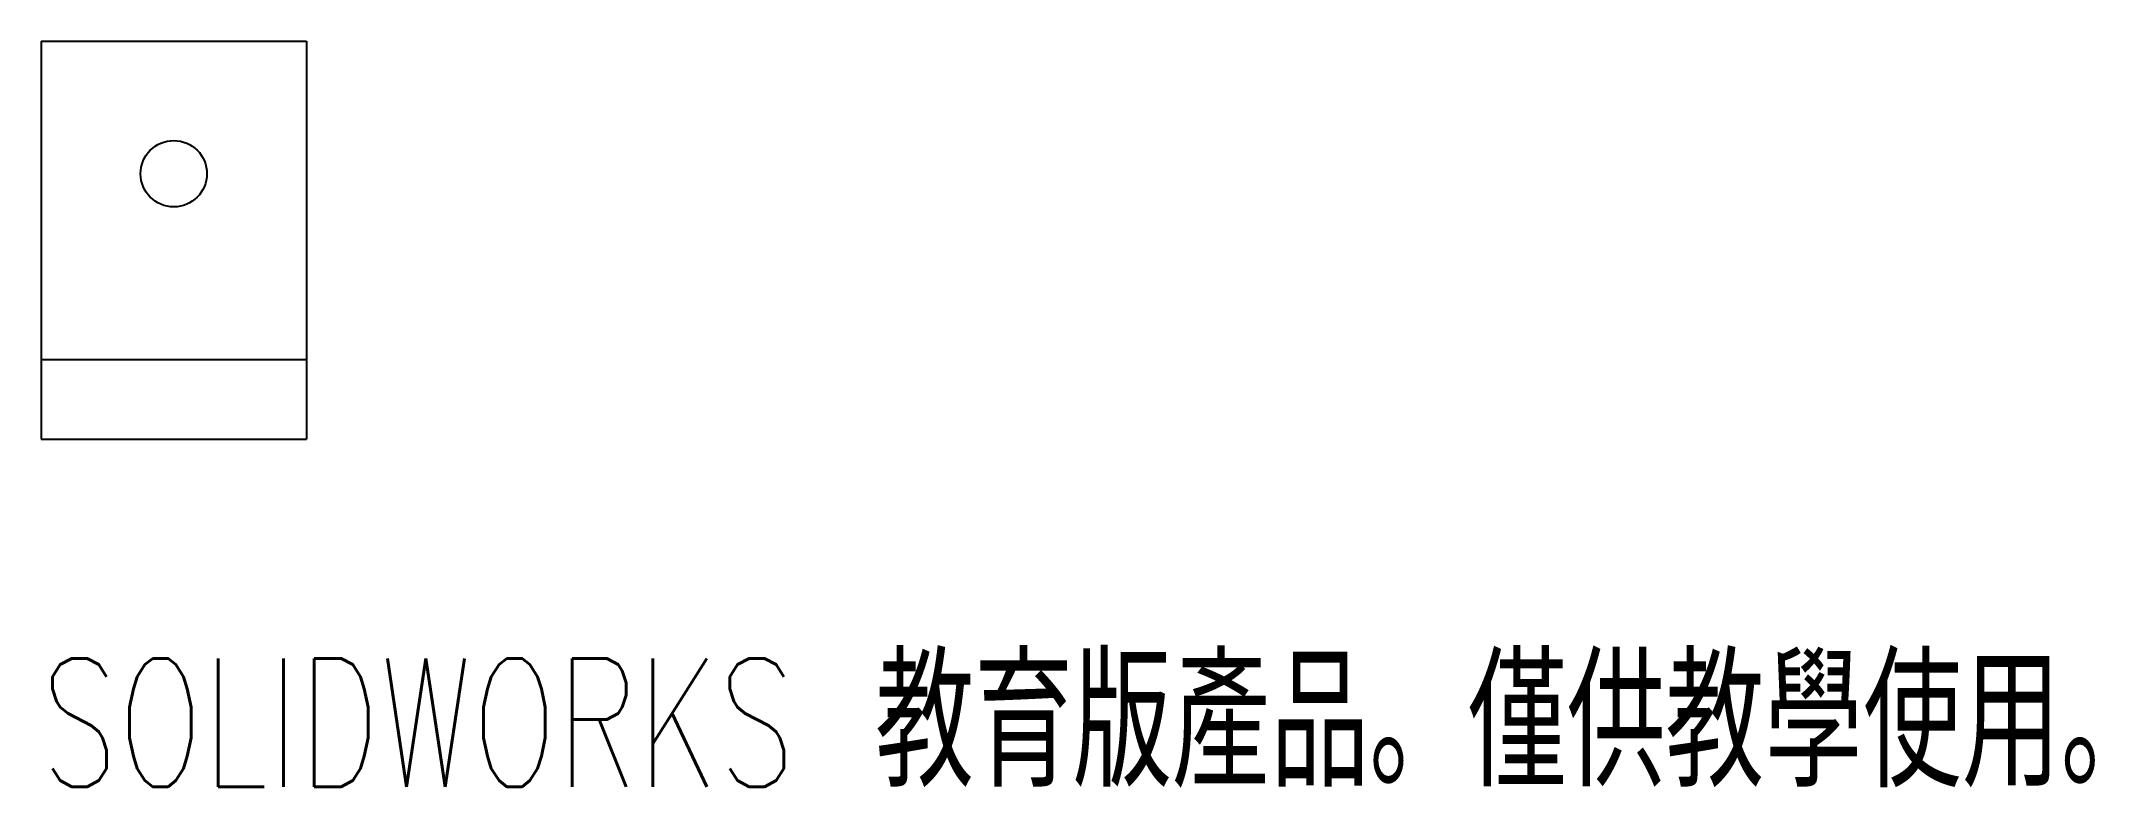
# Paper-space layout '_左視' of a CAD drawing. Header units: millimetres. Extents: x -5 to 72.4, y -13.2 to 15.
import ezdxf

# ---------------------------------------------------------------- set-up
doc = ezdxf.new("R2010")
doc.units = ezdxf.units.MM
doc.styles.add('SLDTEXTSTYLE0', font='TXT', dxfattribs={"width": 0.7, "bigfont": 'bigfont'})

psp = doc.layouts.new('_左視')

# ---------------------------------------------------------------- linework, layer by layer
at = {"color": 7, "linetype": 'Continuous', "lineweight": 25}
for p, q in [((-5, 15), (-5, 0)), ((-5, 15), (5, 15)), ((5, 15), (5, 0)), ((-5, 3), (5, 3)), ((-5, 0), (5, 0))]:
    psp.add_line(p, q, dxfattribs=at)
psp.add_circle((0, 10), 1.25, dxfattribs=at)

# ---------------------------------------------------------------- texts
at = {"color": 7, "linetype": 'Continuous', "insert": (-5, -8.27), "char_height": 4.83362, "attachment_point": 1, "style": 'SLDTEXTSTYLE0'}
psp.add_mtext('SOLIDWORKS 教育版產品。僅供教學使用。', dxfattribs=at)

doc.saveas('drawing.dxf')
